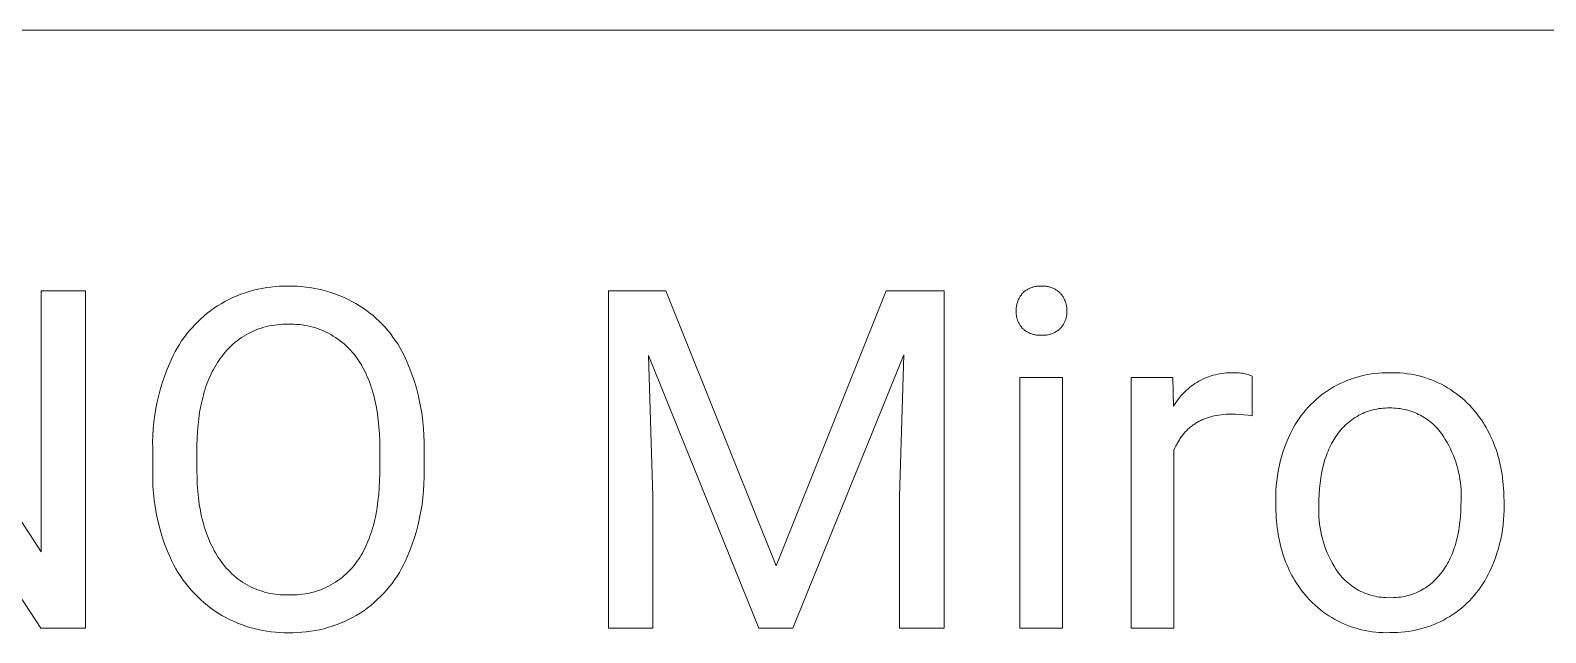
# Model space of a CAD drawing. Header units: millimetres. Extents: x 1348 to 6197, y -150 to 3238.
# Drawn here: x 4816.4 to 5022.6, y 310.2 to 392.2 of the extents above; entities that cross this region are included whole.
import ezdxf

# ---------------------------------------------------------------- set-up
doc = ezdxf.new("R2010")
doc.units = ezdxf.units.MM
doc.header["$MEASUREMENT"] = 0
doc.layers.add('Domyślny', color=7, linetype='Continuous', true_color=0x000000)

msp = doc.modelspace()

# ---------------------------------------------------------------- linework, layer by layer
at = {"layer": 'Domyślny', "color": 18, "lineweight": 15, "true_color": 0x000000}
for p, q in [((6192.9, 392.2), (4364.92, 392.2)), ((4846.16, 356.64), (4846.74, 356.8)), ((4846.74, 356.8), (4847.32, 356.94)), ((4847.32, 356.94), (4847.91, 357.06)), ((4847.91, 357.06), (4848.5, 357.17)), ((4848.5, 357.17), (4849.09, 357.25)), ((4849.09, 357.25), (4849.68, 357.31)), ((4849.68, 357.31), (4850.28, 357.35)), ((4850.28, 357.35), (4850.88, 357.37)), ((4850.88, 357.37), (4851.48, 357.37)), ((4851.48, 357.37), (4852.08, 357.37)), ((4852.08, 357.37), (4852.68, 357.35)), ((4852.68, 357.35), (4853.27, 357.31)), ((4853.27, 357.31), (4853.87, 357.25)), ((4853.87, 357.25), (4854.47, 357.17)), ((4854.47, 357.17), (4855.06, 357.07)), ((4855.06, 357.07), (4855.65, 356.95)), ((4855.65, 356.95), (4856.23, 356.81)), ((4856.23, 356.81), (4856.81, 356.65)), ((4951.82, 356.76), (4951.91, 356.82)), ((4951.91, 356.82), (4952.01, 356.88)), ((4952.01, 356.88), (4952.11, 356.94)), ((4952.11, 356.94), (4952.21, 357)), ((4952.21, 357), (4952.31, 357.05)), ((4952.31, 357.05), (4952.41, 357.1)), ((4952.41, 357.1), (4952.52, 357.14)), ((4952.52, 357.14), (4952.62, 357.18)), ((4952.62, 357.18), (4952.73, 357.22)), ((4952.73, 357.22), (4952.84, 357.25)), ((4952.84, 357.25), (4952.95, 357.28)), ((4952.95, 357.28), (4953.06, 357.31)), ((4953.06, 357.31), (4953.17, 357.33)), ((4953.17, 357.33), (4953.29, 357.35)), ((4953.29, 357.35), (4953.4, 357.36)), ((4953.4, 357.36), (4953.51, 357.37)), ((4953.51, 357.37), (4953.63, 357.38)), ((4953.63, 357.38), (4953.74, 357.38)), ((4953.74, 357.38), (4953.86, 357.38)), ((4953.86, 357.38), (4953.97, 357.37)), ((4953.97, 357.37), (4954.08, 357.38)), ((4954.08, 357.38), (4954.2, 357.38)), ((4954.2, 357.38), (4954.31, 357.38)), ((4954.31, 357.38), (4954.43, 357.37)), ((4954.43, 357.37), (4954.54, 357.36)), ((4954.54, 357.36), (4954.65, 357.35)), ((4954.65, 357.35), (4954.76, 357.33)), ((4954.76, 357.33), (4954.88, 357.31)), ((4954.88, 357.31), (4954.99, 357.28)), ((4954.99, 357.28), (4955.1, 357.25)), ((4955.1, 357.25), (4955.21, 357.22)), ((4955.21, 357.22), (4955.31, 357.18)), ((4955.31, 357.18), (4955.42, 357.14)), ((4955.42, 357.14), (4955.53, 357.1)), ((4955.53, 357.1), (4955.63, 357.05)), ((4955.63, 357.05), (4955.73, 357)), ((4955.73, 357), (4955.83, 356.94)), ((4955.83, 356.94), (4955.93, 356.88)), ((4955.93, 356.88), (4956.03, 356.82)), ((4956.03, 356.82), (4956.12, 356.76)), ((4794.66, 356.74), (4817.85, 321.2)), ((4817.85, 321.2), (4817.85, 356.74)), ((4817.85, 356.74), (4823.87, 356.74)), ((4823.87, 356.74), (4823.87, 310.82)), ((4841.82, 354.67), (4842.33, 354.98)), ((4842.33, 354.98), (4842.85, 355.27)), ((4842.85, 355.27), (4843.38, 355.55)), ((4843.38, 355.55), (4843.92, 355.8)), ((4843.92, 355.8), (4844.47, 356.04)), ((4844.47, 356.04), (4845.03, 356.26)), ((4845.03, 356.26), (4845.59, 356.46)), ((4845.59, 356.46), (4846.16, 356.64)), ((4856.81, 356.65), (4857.38, 356.47)), ((4857.38, 356.47), (4857.95, 356.28)), ((4857.95, 356.28), (4858.51, 356.06)), ((4858.51, 356.06), (4859.06, 355.82)), ((4859.06, 355.82), (4859.6, 355.57)), ((4859.6, 355.57), (4860.14, 355.3)), ((4860.14, 355.3), (4860.67, 355.01)), ((4860.67, 355.01), (4861.18, 354.7)), ((4895.03, 310.81), (4895.03, 356.74)), ((4895.03, 356.74), (4902.84, 356.74)), ((4902.84, 356.74), (4917.86, 319.28)), ((4917.86, 319.28), (4932.86, 356.74)), ((4932.86, 356.74), (4940.73, 356.74)), ((4940.73, 356.74), (4940.73, 310.81)), ((4950.58, 354.7), (4950.61, 354.82)), ((4950.61, 354.82), (4950.63, 354.93)), ((4950.63, 354.93), (4950.66, 355.05)), ((4950.66, 355.05), (4950.7, 355.16)), ((4950.7, 355.16), (4950.74, 355.27)), ((4950.74, 355.27), (4950.78, 355.38)), ((4950.78, 355.38), (4950.82, 355.49)), ((4950.82, 355.49), (4950.87, 355.6)), ((4950.87, 355.6), (4950.92, 355.71)), ((4950.92, 355.71), (4950.98, 355.81)), ((4950.98, 355.81), (4951.04, 355.91)), ((4951.04, 355.91), (4951.1, 356.01)), ((4951.1, 356.01), (4951.17, 356.11)), ((4951.17, 356.11), (4951.24, 356.2)), ((4951.24, 356.2), (4951.31, 356.3)), ((4951.31, 356.3), (4951.39, 356.39)), ((4951.39, 356.39), (4951.47, 356.47)), ((4951.47, 356.47), (4951.55, 356.55)), ((4951.55, 356.55), (4951.64, 356.62)), ((4951.64, 356.62), (4951.73, 356.69)), ((4951.73, 356.69), (4951.82, 356.76)), ((4956.12, 356.76), (4956.21, 356.69)), ((4956.21, 356.69), (4956.3, 356.62)), ((4956.3, 356.62), (4956.39, 356.54)), ((4956.39, 356.54), (4956.47, 356.47)), ((4956.47, 356.47), (4956.55, 356.39)), ((4956.55, 356.39), (4956.63, 356.3)), ((4956.63, 356.3), (4956.71, 356.21)), ((4956.71, 356.21), (4956.78, 356.11)), ((4956.78, 356.11), (4956.85, 356.01)), ((4956.85, 356.01), (4956.91, 355.92)), ((4956.91, 355.92), (4956.97, 355.81)), ((4956.97, 355.81), (4957.03, 355.71)), ((4957.03, 355.71), (4957.08, 355.6)), ((4957.08, 355.6), (4957.13, 355.5)), ((4957.13, 355.5), (4957.18, 355.39)), ((4957.18, 355.39), (4957.22, 355.28)), ((4957.22, 355.28), (4957.26, 355.17)), ((4957.26, 355.17), (4957.3, 355.05)), ((4957.3, 355.05), (4957.33, 354.94)), ((4957.33, 354.94), (4957.36, 354.82)), ((4957.36, 354.82), (4957.38, 354.71)), ((4839.15, 352.53), (4839.57, 352.92)), ((4839.57, 352.92), (4840, 353.3)), ((4840, 353.3), (4840.43, 353.67)), ((4840.43, 353.67), (4840.88, 354.02)), ((4840.88, 354.02), (4841.35, 354.35)), ((4841.35, 354.35), (4841.82, 354.67)), ((4861.18, 354.7), (4861.65, 354.39)), ((4861.65, 354.39), (4862.12, 354.06)), ((4862.12, 354.06), (4862.57, 353.71)), ((4862.57, 353.71), (4863.01, 353.35)), ((4863.01, 353.35), (4863.44, 352.98)), ((4863.44, 352.98), (4863.85, 352.59)), ((4950.53, 354.23), (4950.54, 354.35)), ((4950.53, 354.12), (4950.53, 354.23)), ((4950.53, 354), (4950.53, 354.12)), ((4950.53, 353.88), (4950.53, 354)), ((4950.53, 353.76), (4950.53, 353.88)), ((4950.54, 353.65), (4950.53, 353.76)), ((4950.54, 354.35), (4950.55, 354.47)), ((4950.55, 353.53), (4950.54, 353.65)), ((4950.55, 354.47), (4950.56, 354.59)), ((4950.56, 353.41), (4950.55, 353.53)), ((4950.56, 354.59), (4950.58, 354.7)), ((4950.58, 353.3), (4950.56, 353.41)), ((4950.6, 353.18), (4950.58, 353.3)), ((4950.63, 353.07), (4950.6, 353.18)), ((4950.66, 352.95), (4950.63, 353.07)), ((4950.69, 352.84), (4950.66, 352.95)), ((4950.73, 352.73), (4950.69, 352.84)), ((4950.77, 352.62), (4950.73, 352.73)), ((4957.21, 352.67), (4957.16, 352.57)), ((4957.25, 352.78), (4957.21, 352.67)), ((4957.28, 352.89), (4957.25, 352.78)), ((4957.32, 352.99), (4957.28, 352.89)), ((4957.34, 353.1), (4957.32, 352.99)), ((4957.37, 353.21), (4957.34, 353.1)), ((4957.39, 353.32), (4957.37, 353.21)), ((4957.38, 354.71), (4957.4, 354.59)), ((4957.41, 353.44), (4957.39, 353.32)), ((4957.4, 354.59), (4957.42, 354.47)), ((4957.42, 353.55), (4957.41, 353.44)), ((4957.42, 354.47), (4957.43, 354.35)), ((4957.43, 353.66), (4957.42, 353.55)), ((4957.43, 354.35), (4957.44, 354.24)), ((4957.44, 353.77), (4957.43, 353.66)), ((4957.44, 354.24), (4957.44, 354.12)), ((4957.44, 354.12), (4957.44, 354)), ((4957.44, 354), (4957.44, 353.89)), ((4957.44, 353.89), (4957.44, 353.77)), ((4837.29, 350.37), (4837.63, 350.83)), ((4837.63, 350.83), (4837.99, 351.27)), ((4837.99, 351.27), (4838.37, 351.71)), ((4838.37, 351.71), (4838.75, 352.12)), ((4838.75, 352.12), (4839.15, 352.53)), ((4845.74, 350.76), (4845.42, 350.56)), ((4846.07, 350.94), (4845.74, 350.76)), ((4846.4, 351.1), (4846.07, 350.94)), ((4846.74, 351.26), (4846.4, 351.1)), ((4847.09, 351.41), (4846.74, 351.26)), ((4847.44, 351.54), (4847.09, 351.41)), ((4847.79, 351.66), (4847.44, 351.54)), ((4848.15, 351.77), (4847.79, 351.66)), ((4848.51, 351.86), (4848.15, 351.77)), ((4848.88, 351.95), (4848.51, 351.86)), ((4849.24, 352.02), (4848.88, 351.95)), ((4849.61, 352.07), (4849.24, 352.02)), ((4849.98, 352.12), (4849.61, 352.07)), ((4850.36, 352.15), (4849.98, 352.12)), ((4850.73, 352.17), (4850.36, 352.15)), ((4851.1, 352.18), (4850.73, 352.17)), ((4851.48, 352.17), (4851.1, 352.18)), ((4851.85, 352.18), (4851.48, 352.17)), ((4852.23, 352.17), (4851.85, 352.18)), ((4852.61, 352.16), (4852.23, 352.17)), ((4852.99, 352.13), (4852.61, 352.16)), ((4853.36, 352.08), (4852.99, 352.13)), ((4853.73, 352.03), (4853.36, 352.08)), ((4854.11, 351.96), (4853.73, 352.03)), ((4854.47, 351.88), (4854.11, 351.96)), ((4854.84, 351.78), (4854.47, 351.88)), ((4855.2, 351.67), (4854.84, 351.78)), ((4855.56, 351.55), (4855.2, 351.67)), ((4855.91, 351.42), (4855.56, 351.55)), ((4856.26, 351.28), (4855.91, 351.42)), ((4856.61, 351.12), (4856.26, 351.28)), ((4856.94, 350.95), (4856.61, 351.12)), ((4857.28, 350.77), (4856.94, 350.95)), ((4857.6, 350.58), (4857.28, 350.77)), ((4863.85, 352.59), (4864.25, 352.18)), ((4864.25, 352.18), (4864.64, 351.77)), ((4864.64, 351.77), (4865.01, 351.34)), ((4865.01, 351.34), (4865.37, 350.9)), ((4865.37, 350.9), (4865.72, 350.44)), ((4950.82, 352.51), (4950.77, 352.62)), ((4950.87, 352.41), (4950.82, 352.51)), ((4950.92, 352.3), (4950.87, 352.41)), ((4950.98, 352.2), (4950.92, 352.3)), ((4951.04, 352.1), (4950.98, 352.2)), ((4951.1, 352), (4951.04, 352.1)), ((4951.17, 351.9), (4951.1, 352)), ((4951.24, 351.81), (4951.17, 351.9)), ((4951.31, 351.71), (4951.24, 351.81)), ((4951.39, 351.62), (4951.31, 351.71)), ((4951.47, 351.55), (4951.39, 351.62)), ((4951.55, 351.47), (4951.47, 351.55)), ((4951.64, 351.4), (4951.55, 351.47)), ((4951.73, 351.33), (4951.64, 351.4)), ((4951.82, 351.27), (4951.73, 351.33)), ((4951.92, 351.2), (4951.82, 351.27)), ((4952.01, 351.15), (4951.92, 351.2)), ((4952.11, 351.09), (4952.01, 351.15)), ((4952.21, 351.04), (4952.11, 351.09)), ((4952.32, 350.99), (4952.21, 351.04)), ((4952.42, 350.94), (4952.32, 350.99)), ((4952.52, 350.9), (4952.42, 350.94)), ((4952.63, 350.86), (4952.52, 350.9)), ((4952.74, 350.83), (4952.63, 350.86)), ((4952.85, 350.79), (4952.74, 350.83)), ((4952.96, 350.77), (4952.85, 350.79)), ((4953.07, 350.74), (4952.96, 350.77)), ((4953.18, 350.72), (4953.07, 350.74)), ((4953.29, 350.71), (4953.18, 350.72)), ((4953.4, 350.69), (4953.29, 350.71)), ((4953.52, 350.69), (4953.4, 350.69)), ((4953.63, 350.68), (4953.52, 350.69)), ((4953.74, 350.68), (4953.63, 350.68)), ((4953.86, 350.68), (4953.74, 350.68)), ((4953.97, 350.69), (4953.86, 350.68)), ((4954.09, 350.68), (4953.97, 350.69)), ((4954.21, 350.68), (4954.09, 350.68)), ((4954.32, 350.68), (4954.21, 350.68)), ((4954.44, 350.69), (4954.32, 350.68)), ((4954.56, 350.7), (4954.44, 350.69)), ((4954.68, 350.71), (4954.56, 350.7)), ((4954.79, 350.73), (4954.68, 350.71)), ((4954.91, 350.75), (4954.79, 350.73)), ((4955.02, 350.78), (4954.91, 350.75)), ((4955.14, 350.81), (4955.02, 350.78)), ((4955.25, 350.84), (4955.14, 350.81)), ((4955.36, 350.88), (4955.25, 350.84)), ((4955.47, 350.92), (4955.36, 350.88)), ((4955.58, 350.97), (4955.47, 350.92)), ((4955.69, 351.02), (4955.58, 350.97)), ((4955.79, 351.07), (4955.69, 351.02)), ((4955.89, 351.13), (4955.79, 351.07)), ((4956, 351.19), (4955.89, 351.13)), ((4956.09, 351.25), (4956, 351.19)), ((4956.19, 351.32), (4956.09, 351.25)), ((4956.29, 351.39), (4956.19, 351.32)), ((4956.38, 351.47), (4956.29, 351.39)), ((4956.47, 351.54), (4956.38, 351.47)), ((4956.55, 351.62), (4956.47, 351.54)), ((4956.63, 351.71), (4956.55, 351.62)), ((4956.7, 351.8), (4956.63, 351.71)), ((4956.77, 351.89), (4956.7, 351.8)), ((4956.84, 351.98), (4956.77, 351.89)), ((4956.9, 352.07), (4956.84, 351.98)), ((4956.96, 352.17), (4956.9, 352.07)), ((4957.02, 352.26), (4956.96, 352.17)), ((4957.07, 352.36), (4957.02, 352.26)), ((4957.12, 352.46), (4957.07, 352.36)), ((4957.16, 352.57), (4957.12, 352.46)), ((4836.07, 348.45), (4836.35, 348.94)), ((4836.35, 348.94), (4836.65, 349.43)), ((4836.65, 349.43), (4836.96, 349.91)), ((4836.96, 349.91), (4837.29, 350.37)), ((4843.13, 348.66), (4842.88, 348.38)), ((4843.38, 348.93), (4843.13, 348.66)), ((4843.65, 349.19), (4843.38, 348.93)), ((4843.93, 349.45), (4843.65, 349.19)), ((4844.21, 349.69), (4843.93, 349.45)), ((4844.5, 349.93), (4844.21, 349.69)), ((4844.8, 350.15), (4844.5, 349.93)), ((4845.11, 350.36), (4844.8, 350.15)), ((4845.42, 350.56), (4845.11, 350.36)), ((4857.92, 350.38), (4857.6, 350.58)), ((4858.23, 350.16), (4857.92, 350.38)), ((4858.54, 349.94), (4858.23, 350.16)), ((4858.83, 349.7), (4858.54, 349.94)), ((4859.12, 349.46), (4858.83, 349.7)), ((4859.4, 349.2), (4859.12, 349.46)), ((4859.67, 348.94), (4859.4, 349.2)), ((4859.93, 348.67), (4859.67, 348.94)), ((4860.18, 348.38), (4859.93, 348.67)), ((4865.72, 350.44), (4866.04, 349.98)), ((4866.04, 349.98), (4866.36, 349.5)), ((4866.36, 349.5), (4866.65, 349.02)), ((4866.65, 349.02), (4866.93, 348.52)), ((4834.97, 346.05), (4835.33, 346.9)), ((4835.33, 346.9), (4835.56, 347.43)), ((4835.56, 347.43), (4835.81, 347.94)), ((4835.81, 347.94), (4836.07, 348.45)), ((4841.64, 346.65), (4841.47, 346.35)), ((4841.83, 346.95), (4841.64, 346.65)), ((4842.02, 347.24), (4841.83, 346.95)), ((4842.21, 347.52), (4842.02, 347.24)), ((4842.42, 347.79), (4842.21, 347.52)), ((4842.64, 348.09), (4842.42, 347.79)), ((4842.88, 348.38), (4842.64, 348.09)), ((4860.42, 348.09), (4860.18, 348.38)), ((4860.65, 347.79), (4860.42, 348.09)), ((4860.85, 347.52), (4860.65, 347.79)), ((4861.04, 347.24), (4860.85, 347.52)), ((4861.23, 346.95), (4861.04, 347.24)), ((4861.42, 346.65), (4861.23, 346.95)), ((4861.59, 346.34), (4861.42, 346.65)), ((4866.93, 348.52), (4867.2, 348.02)), ((4867.2, 348.02), (4867.44, 347.51)), ((4867.44, 347.51), (4867.67, 346.99)), ((4867.67, 346.99), (4868.02, 346.12)), ((4915.52, 310.81), (4900.49, 347.91)), ((4900.49, 347.91), (4901.08, 328.71)), ((4935.24, 348), (4920.16, 310.81)), ((4934.67, 328.71), (4935.24, 348)), ((4817.78, 310.82), (4794.66, 346.2)), ((4834.35, 344.31), (4834.65, 345.18)), ((4834.65, 345.18), (4834.97, 346.05)), ((4840.67, 344.74), (4840.53, 344.4)), ((4840.82, 345.08), (4840.67, 344.74)), ((4840.97, 345.41), (4840.82, 345.08)), ((4841.13, 345.73), (4840.97, 345.41)), ((4841.3, 346.04), (4841.13, 345.73)), ((4841.47, 346.35), (4841.3, 346.04)), ((4861.76, 346.03), (4861.59, 346.34)), ((4861.92, 345.71), (4861.76, 346.03)), ((4862.08, 345.38), (4861.92, 345.71)), ((4862.23, 345.04), (4862.08, 345.38)), ((4862.37, 344.7), (4862.23, 345.04)), ((4862.51, 344.35), (4862.37, 344.7)), ((4868.02, 346.12), (4868.35, 345.25)), ((4868.35, 345.25), (4868.64, 344.37)), ((4951.01, 310.82), (4951.01, 344.94)), ((4951.01, 344.94), (4956.84, 344.94)), ((4956.84, 344.94), (4956.84, 310.82)), ((4966.18, 310.82), (4966.18, 344.94)), ((4966.18, 344.94), (4971.85, 344.94)), ((4971.85, 344.94), (4971.95, 341)), ((4975.38, 344.41), (4975.65, 344.56)), ((4975.65, 344.56), (4975.93, 344.7)), ((4975.93, 344.7), (4976.21, 344.82)), ((4976.21, 344.82), (4976.49, 344.94)), ((4976.49, 344.94), (4976.78, 345.05)), ((4976.78, 345.05), (4977.07, 345.15)), ((4977.07, 345.15), (4977.36, 345.23)), ((4977.36, 345.23), (4977.66, 345.31)), ((4977.66, 345.31), (4977.96, 345.38)), ((4977.96, 345.38), (4978.26, 345.44)), ((4978.26, 345.44), (4978.56, 345.49)), ((4978.56, 345.49), (4978.86, 345.52)), ((4978.86, 345.52), (4979.17, 345.55)), ((4979.17, 345.55), (4979.47, 345.57)), ((4979.47, 345.57), (4979.78, 345.57)), ((4979.78, 345.57), (4980.09, 345.57)), ((4980.09, 345.57), (4980.29, 345.58)), ((4980.29, 345.58), (4980.49, 345.58)), ((4980.49, 345.58), (4980.7, 345.57)), ((4980.7, 345.57), (4980.9, 345.56)), ((4980.9, 345.56), (4981.1, 345.54)), ((4981.1, 345.54), (4981.3, 345.51)), ((4981.3, 345.51), (4981.5, 345.48)), ((4981.5, 345.48), (4981.7, 345.44)), ((4981.7, 345.44), (4981.9, 345.39)), ((4981.9, 345.39), (4982.1, 345.33)), ((4982.1, 345.33), (4982.29, 345.27)), ((4982.29, 345.27), (4982.48, 345.21)), ((4982.48, 345.21), (4982.67, 345.13)), ((4982.67, 345.13), (4982.67, 339.71)), ((4995.07, 344.31), (4995.52, 344.5)), ((4995.52, 344.5), (4995.99, 344.68)), ((4995.99, 344.68), (4996.46, 344.84)), ((4996.46, 344.84), (4996.93, 344.99)), ((4996.93, 344.99), (4997.41, 345.12)), ((4997.41, 345.12), (4997.9, 345.23)), ((4997.9, 345.23), (4998.38, 345.33)), ((4998.38, 345.33), (4998.87, 345.41)), ((4998.87, 345.41), (4999.36, 345.48)), ((4999.36, 345.48), (4999.86, 345.52)), ((4999.86, 345.52), (5000.35, 345.56)), ((5000.35, 345.56), (5000.85, 345.57)), ((5000.85, 345.57), (5001.35, 345.57)), ((5001.35, 345.57), (5001.83, 345.58)), ((5001.83, 345.58), (5002.32, 345.57)), ((5002.32, 345.57), (5002.81, 345.55)), ((5002.81, 345.55), (5003.29, 345.51)), ((5003.29, 345.51), (5003.78, 345.45)), ((5003.78, 345.45), (5004.26, 345.38)), ((5004.26, 345.38), (5004.73, 345.29)), ((5004.73, 345.29), (5005.21, 345.19)), ((5005.21, 345.19), (5005.68, 345.06)), ((5005.68, 345.06), (5006.15, 344.93)), ((5006.15, 344.93), (5006.61, 344.77)), ((5006.61, 344.77), (5007.07, 344.6)), ((5007.07, 344.6), (5007.52, 344.42)), ((5007.52, 344.42), (5007.96, 344.22)), ((4833.63, 341.63), (4833.84, 342.53)), ((4833.84, 342.53), (4834.08, 343.42)), ((4834.08, 343.42), (4834.35, 344.31)), ((4839.93, 342.59), (4839.83, 342.21)), ((4840.04, 342.96), (4839.93, 342.59)), ((4840.15, 343.33), (4840.04, 342.96)), ((4840.27, 343.7), (4840.15, 343.33)), ((4840.4, 344.05), (4840.27, 343.7)), ((4840.53, 344.4), (4840.4, 344.05)), ((4862.64, 343.99), (4862.51, 344.35)), ((4862.77, 343.63), (4862.64, 343.99)), ((4862.89, 343.25), (4862.77, 343.63)), ((4863, 342.87), (4862.89, 343.25)), ((4863.1, 342.48), (4863, 342.87)), ((4863.2, 342.09), (4863.1, 342.48)), ((4868.64, 344.37), (4868.9, 343.48)), ((4868.9, 343.48), (4869.14, 342.58)), ((4869.14, 342.58), (4869.35, 341.67)), ((4972.82, 342.26), (4973.01, 342.5)), ((4973.01, 342.5), (4973.22, 342.72)), ((4973.22, 342.72), (4973.43, 342.94)), ((4973.43, 342.94), (4973.65, 343.15)), ((4973.65, 343.15), (4973.88, 343.36)), ((4973.88, 343.36), (4974.12, 343.56)), ((4974.12, 343.56), (4974.36, 343.74)), ((4974.36, 343.74), (4974.61, 343.92)), ((4974.61, 343.92), (4974.86, 344.1)), ((4974.86, 344.1), (4975.12, 344.26)), ((4975.12, 344.26), (4975.38, 344.41)), ((4991.71, 342.24), (4992.1, 342.55)), ((4992.1, 342.55), (4992.49, 342.84)), ((4992.49, 342.84), (4992.89, 343.12)), ((4992.89, 343.12), (4993.31, 343.39)), ((4993.31, 343.39), (4993.73, 343.64)), ((4993.73, 343.64), (4994.17, 343.88)), ((4994.17, 343.88), (4994.61, 344.1)), ((4994.61, 344.1), (4995.07, 344.31)), ((5007.96, 344.22), (5008.4, 344.01)), ((5008.4, 344.01), (5008.83, 343.78)), ((5008.83, 343.78), (5009.25, 343.53)), ((5009.25, 343.53), (5009.66, 343.28)), ((5009.66, 343.28), (5010.07, 343)), ((5010.07, 343), (5010.46, 342.72)), ((5010.46, 342.72), (5010.84, 342.42)), ((5010.84, 342.42), (5011.22, 342.11)), ((4833.3, 339.81), (4833.45, 340.72)), ((4833.45, 340.72), (4833.63, 341.63)), ((4839.56, 341.02), (4839.41, 340.19)), ((4839.64, 341.42), (4839.56, 341.02)), ((4839.73, 341.82), (4839.64, 341.42)), ((4839.83, 342.21), (4839.73, 341.82)), ((4863.3, 341.68), (4863.2, 342.09)), ((4863.38, 341.27), (4863.3, 341.68)), ((4863.46, 340.86), (4863.38, 341.27)), ((4863.61, 340), (4863.46, 340.86)), ((4869.35, 341.67), (4869.52, 340.75)), ((4869.52, 340.75), (4869.67, 339.84)), ((4971.95, 341), (4972.1, 341.26)), ((4972.1, 341.26), (4972.27, 341.52)), ((4972.27, 341.52), (4972.44, 341.77)), ((4972.44, 341.77), (4972.63, 342.02)), ((4972.63, 342.02), (4972.82, 342.26)), ((4989.64, 340.14), (4989.96, 340.52)), ((4989.96, 340.52), (4990.28, 340.88)), ((4990.28, 340.88), (4990.62, 341.24)), ((4990.62, 341.24), (4990.98, 341.59)), ((4990.98, 341.59), (4991.34, 341.92)), ((4991.34, 341.92), (4991.71, 342.24)), ((4998.5, 340.35), (4998.23, 340.26)), ((4998.78, 340.44), (4998.5, 340.35)), ((4999.06, 340.52), (4998.78, 340.44)), ((4999.34, 340.58), (4999.06, 340.52)), ((4999.62, 340.64), (4999.34, 340.58)), ((4999.91, 340.69), (4999.62, 340.64)), ((5000.19, 340.73), (4999.91, 340.69)), ((5000.48, 340.75), (5000.19, 340.73)), ((5000.77, 340.77), (5000.48, 340.75)), ((5001.06, 340.78), (5000.77, 340.77)), ((5001.35, 340.78), (5001.06, 340.78)), ((5001.64, 340.78), (5001.35, 340.78)), ((5001.93, 340.77), (5001.64, 340.78)), ((5002.22, 340.76), (5001.93, 340.77)), ((5002.52, 340.73), (5002.22, 340.76)), ((5002.81, 340.69), (5002.52, 340.73)), ((5003.1, 340.64), (5002.81, 340.69)), ((5003.38, 340.59), (5003.1, 340.64)), ((5003.67, 340.52), (5003.38, 340.59)), ((5003.95, 340.44), (5003.67, 340.52)), ((5004.23, 340.36), (5003.95, 340.44)), ((5004.5, 340.26), (5004.23, 340.36)), ((5011.22, 342.11), (5011.58, 341.79)), ((5011.58, 341.79), (5011.93, 341.45)), ((5011.93, 341.45), (5012.27, 341.1)), ((5012.27, 341.1), (5012.6, 340.74)), ((5012.6, 340.74), (5012.87, 340.44)), ((5012.87, 340.44), (5013.13, 340.13)), ((4833.1, 337.97), (4833.19, 338.89)), ((4833.19, 338.89), (4833.3, 339.81)), ((4839.19, 338.46), (4839.12, 337.56)), ((4839.29, 339.34), (4839.19, 338.46)), ((4839.41, 340.19), (4839.29, 339.34)), ((4863.72, 339.11), (4863.61, 340)), ((4863.81, 338.19), (4863.72, 339.11)), ((4869.67, 339.84), (4869.79, 338.91)), ((4869.79, 338.91), (4869.87, 337.99)), ((4974.39, 338.3), (4974.28, 338.21)), ((4974.51, 338.39), (4974.39, 338.3)), ((4974.62, 338.47), (4974.51, 338.39)), ((4974.74, 338.55), (4974.62, 338.47)), ((4974.86, 338.63), (4974.74, 338.55)), ((4974.98, 338.71), (4974.86, 338.63)), ((4975.1, 338.79), (4974.98, 338.71)), ((4975.23, 338.86), (4975.1, 338.79)), ((4975.35, 338.93), (4975.23, 338.86)), ((4975.48, 339), (4975.35, 338.93)), ((4975.61, 339.06), (4975.48, 339)), ((4975.74, 339.13), (4975.61, 339.06)), ((4975.87, 339.19), (4975.74, 339.13)), ((4976.01, 339.25), (4975.87, 339.19)), ((4976.15, 339.3), (4976.01, 339.25)), ((4976.29, 339.36), (4976.15, 339.3)), ((4976.43, 339.41), (4976.29, 339.36)), ((4976.57, 339.46), (4976.43, 339.41)), ((4976.71, 339.5), (4976.57, 339.46)), ((4976.86, 339.55), (4976.71, 339.5)), ((4977.01, 339.59), (4976.86, 339.55)), ((4977.16, 339.63), (4977.01, 339.59)), ((4977.31, 339.67), (4977.16, 339.63)), ((4977.46, 339.7), (4977.31, 339.67)), ((4977.77, 339.76), (4977.46, 339.7)), ((4978.09, 339.82), (4977.77, 339.76)), ((4978.42, 339.86), (4978.09, 339.82)), ((4978.75, 339.89), (4978.42, 339.86)), ((4979.09, 339.92), (4978.75, 339.89)), ((4979.44, 339.93), (4979.09, 339.92)), ((4979.8, 339.94), (4979.44, 339.93)), ((4980.37, 339.93), (4979.8, 339.94)), ((4980.95, 339.9), (4980.37, 339.93)), ((4981.53, 339.86), (4980.95, 339.9)), ((4982.1, 339.79), (4981.53, 339.86)), ((4982.67, 339.71), (4982.1, 339.79)), ((4988.27, 338.1), (4988.51, 338.52)), ((4988.51, 338.52), (4988.78, 338.94)), ((4988.78, 338.94), (4989.05, 339.35)), ((4989.05, 339.35), (4989.34, 339.75)), ((4989.34, 339.75), (4989.64, 340.14)), ((4995.32, 338.43), (4995.11, 338.22)), ((4995.53, 338.62), (4995.32, 338.43)), ((4995.75, 338.81), (4995.53, 338.62)), ((4995.97, 338.99), (4995.75, 338.81)), ((4996.2, 339.17), (4995.97, 338.99)), ((4996.44, 339.34), (4996.2, 339.17)), ((4996.68, 339.49), (4996.44, 339.34)), ((4996.93, 339.64), (4996.68, 339.49)), ((4997.18, 339.78), (4996.93, 339.64)), ((4997.44, 339.92), (4997.18, 339.78)), ((4997.7, 340.04), (4997.44, 339.92)), ((4997.96, 340.15), (4997.7, 340.04)), ((4998.23, 340.26), (4997.96, 340.15)), ((5004.78, 340.15), (5004.5, 340.26)), ((5005.05, 340.04), (5004.78, 340.15)), ((5005.31, 339.91), (5005.05, 340.04)), ((5005.57, 339.78), (5005.31, 339.91)), ((5005.83, 339.63), (5005.57, 339.78)), ((5006.08, 339.48), (5005.83, 339.63)), ((5006.32, 339.32), (5006.08, 339.48)), ((5006.56, 339.15), (5006.32, 339.32)), ((5006.79, 338.97), (5006.56, 339.15)), ((5007.02, 338.79), (5006.79, 338.97)), ((5007.24, 338.6), (5007.02, 338.79)), ((5007.45, 338.4), (5007.24, 338.6)), ((5007.66, 338.19), (5007.45, 338.4)), ((5013.13, 340.13), (5013.37, 339.81)), ((5013.37, 339.81), (5013.61, 339.49)), ((5013.61, 339.49), (5013.85, 339.16)), ((5013.85, 339.16), (5014.07, 338.82)), ((5014.07, 338.82), (5014.28, 338.48)), ((5014.28, 338.48), (5014.49, 338.13)), ((4833.01, 336.12), (4833.04, 337.05)), ((4833.04, 337.05), (4833.1, 337.97)), ((4839.07, 336.62), (4839.04, 335.67)), ((4839.12, 337.56), (4839.07, 336.62)), ((4863.88, 337.24), (4863.81, 338.19)), ((4863.91, 336.27), (4863.88, 337.24)), ((4863.93, 335.26), (4863.91, 336.27)), ((4869.87, 337.99), (4869.93, 337.06)), ((4869.93, 337.06), (4869.95, 336.13)), ((4972.58, 336.19), (4972.5, 336.05)), ((4972.66, 336.32), (4972.58, 336.19)), ((4972.74, 336.45), (4972.66, 336.32)), ((4972.82, 336.58), (4972.74, 336.45)), ((4972.91, 336.7), (4972.82, 336.58)), ((4972.99, 336.83), (4972.91, 336.7)), ((4973.08, 336.95), (4972.99, 336.83)), ((4973.17, 337.07), (4973.08, 336.95)), ((4973.26, 337.18), (4973.17, 337.07)), ((4973.36, 337.3), (4973.26, 337.18)), ((4973.45, 337.41), (4973.36, 337.3)), ((4973.55, 337.52), (4973.45, 337.41)), ((4973.65, 337.62), (4973.55, 337.52)), ((4973.75, 337.73), (4973.65, 337.62)), ((4973.85, 337.83), (4973.75, 337.73)), ((4973.96, 337.93), (4973.85, 337.83)), ((4974.06, 338.02), (4973.96, 337.93)), ((4974.17, 338.12), (4974.06, 338.02)), ((4974.28, 338.21), (4974.17, 338.12)), ((4987.28, 336), (4987.54, 336.62)), ((4987.54, 336.62), (4987.82, 337.22)), ((4987.82, 337.22), (4988.03, 337.67)), ((4988.03, 337.67), (4988.27, 338.1)), ((4993.61, 336.2), (4993.47, 335.95)), ((4993.75, 336.44), (4993.61, 336.2)), ((4993.9, 336.67), (4993.75, 336.44)), ((4994.05, 336.9), (4993.9, 336.67)), ((4994.21, 337.12), (4994.05, 336.9)), ((4994.37, 337.34), (4994.21, 337.12)), ((4994.55, 337.57), (4994.37, 337.34)), ((4994.73, 337.79), (4994.55, 337.57)), ((4994.92, 338.01), (4994.73, 337.79)), ((4995.11, 338.22), (4994.92, 338.01)), ((5007.86, 337.97), (5007.66, 338.19)), ((5008.05, 337.75), (5007.86, 337.97)), ((5008.23, 337.52), (5008.05, 337.75)), ((5008.4, 337.29), (5008.23, 337.52)), ((5008.68, 336.89), (5008.4, 337.29)), ((5008.94, 336.48), (5008.68, 336.89)), ((5009.19, 336.07), (5008.94, 336.48)), ((5014.49, 338.13), (5014.69, 337.78)), ((5014.69, 337.78), (5014.88, 337.42)), ((5014.88, 337.42), (5015.06, 337.05)), ((5015.06, 337.05), (5015.24, 336.68)), ((5015.24, 336.68), (5015.4, 336.3)), ((5015.4, 336.3), (5015.56, 335.91)), ((4833.02, 335.2), (4833.01, 336.12)), ((4833.02, 331.89), (4833.02, 335.2)), ((4839.04, 335.67), (4839.04, 332.29)), ((4863.93, 331.85), (4863.93, 335.26)), ((4869.95, 336.13), (4869.95, 335.2)), ((4869.95, 335.2), (4869.95, 332.29)), ((4972.14, 335.34), (4972.01, 335.04)), ((4972.01, 335.04), (4972.01, 310.82)), ((4972.28, 335.63), (4972.14, 335.34)), ((4972.43, 335.92), (4972.28, 335.63)), ((4972.5, 336.05), (4972.43, 335.92)), ((4986.47, 333.47), (4986.64, 334.11)), ((4986.64, 334.11), (4986.83, 334.75)), ((4986.83, 334.75), (4987.05, 335.38)), ((4987.05, 335.38), (4987.28, 336)), ((4992.76, 334.35), (4992.66, 334.07)), ((4992.87, 334.63), (4992.76, 334.35)), ((4992.98, 334.91), (4992.87, 334.63)), ((4993.09, 335.18), (4992.98, 334.91)), ((4993.22, 335.44), (4993.09, 335.18)), ((4993.34, 335.7), (4993.22, 335.44)), ((4993.47, 335.95), (4993.34, 335.7)), ((5009.42, 335.65), (5009.19, 336.07)), ((5009.64, 335.22), (5009.42, 335.65)), ((5009.84, 334.78), (5009.64, 335.22)), ((5010.03, 334.33), (5009.84, 334.78)), ((5010.21, 333.88), (5010.03, 334.33)), ((5015.56, 335.91), (5015.7, 335.52)), ((5015.7, 335.52), (5015.84, 335.12)), ((5015.84, 335.12), (5015.98, 334.72)), ((5015.98, 334.72), (5016.1, 334.31)), ((5016.1, 334.31), (5016.21, 333.89)), ((4839.04, 332.29), (4839.06, 331.31)), ((4869.95, 332.29), (4869.96, 331.36)), ((4986.08, 331.51), (4986.19, 332.17)), ((4986.19, 332.17), (4986.32, 332.82)), ((4986.32, 332.82), (4986.47, 333.47)), ((4992.16, 332.22), (4992.1, 331.89)), ((4992.23, 332.54), (4992.16, 332.22)), ((4992.31, 332.86), (4992.23, 332.54)), ((4992.39, 333.17), (4992.31, 332.86)), ((4992.47, 333.47), (4992.39, 333.17)), ((4992.56, 333.77), (4992.47, 333.47)), ((4992.66, 334.07), (4992.56, 333.77)), ((5010.36, 333.43), (5010.21, 333.88)), ((5010.51, 332.97), (5010.36, 333.43)), ((5010.64, 332.5), (5010.51, 332.97)), ((5010.75, 332.03), (5010.64, 332.5)), ((5016.21, 333.89), (5016.32, 333.47)), ((5016.32, 333.47), (5016.42, 333.04)), ((5016.42, 333.04), (5016.51, 332.61)), ((5016.51, 332.61), (5016.59, 332.16)), ((5016.59, 332.16), (5016.66, 331.72)), ((4833.02, 330.98), (4833.02, 331.89)), ((4833.06, 330.08), (4833.02, 330.98)), ((4833.12, 329.17), (4833.06, 330.08)), ((4839.06, 331.31), (4839.09, 330.36)), ((4839.09, 330.36), (4839.16, 329.44)), ((4863.85, 329.92), (4863.9, 330.87)), ((4863.9, 330.87), (4863.93, 331.85)), ((4869.93, 330.43), (4869.87, 329.5)), ((4869.96, 331.36), (4869.93, 330.43)), ((4985.88, 329.53), (4985.93, 330.19)), ((4985.93, 330.19), (4985.99, 330.85)), ((4985.99, 330.85), (4986.08, 331.51)), ((4991.89, 330.52), (4991.82, 329.8)), ((4991.98, 331.22), (4991.89, 330.52)), ((4992.04, 331.56), (4991.98, 331.22)), ((4992.1, 331.89), (4992.04, 331.56)), ((5010.85, 331.56), (5010.75, 332.03)), ((5010.93, 331.08), (5010.85, 331.56)), ((5011, 330.61), (5010.93, 331.08)), ((5011.05, 330.13), (5011, 330.61)), ((5011.08, 329.64), (5011.05, 330.13)), ((5016.66, 331.72), (5016.72, 331.26)), ((5016.72, 331.26), (5016.78, 330.8)), ((5016.78, 330.8), (5016.82, 330.33)), ((5016.82, 330.33), (5016.86, 329.86)), ((4833.21, 328.27), (4833.12, 329.17)), ((4833.34, 327.38), (4833.21, 328.27)), ((4839.16, 329.44), (4839.25, 328.54)), ((4839.25, 328.54), (4839.36, 327.68)), ((4863.56, 327.23), (4863.68, 328.1)), ((4863.68, 328.1), (4863.78, 328.99)), ((4863.78, 328.99), (4863.85, 329.92)), ((4869.79, 328.58), (4869.67, 327.66)), ((4869.87, 329.5), (4869.79, 328.58)), ((4901.08, 328.71), (4901.08, 310.81)), ((4934.67, 310.81), (4934.67, 328.71)), ((4985.86, 328.86), (4985.88, 329.53)), ((4985.86, 328.2), (4985.86, 328.86)), ((4985.86, 327.79), (4985.86, 328.2)), ((4991.73, 328.29), (4991.72, 327.5)), ((4991.77, 329.06), (4991.73, 328.29)), ((4991.82, 329.8), (4991.77, 329.06)), ((5011.07, 327.42), (5011.08, 328.2)), ((5011.1, 329.16), (5011.08, 329.64)), ((5011.08, 328.2), (5011.1, 328.68)), ((5011.1, 328.68), (5011.1, 329.16)), ((5016.86, 329.86), (5016.89, 329.38)), ((5016.89, 329.38), (5016.91, 328.9)), ((5016.91, 328.9), (5016.93, 327.91)), ((4833.49, 326.49), (4833.34, 327.38)), ((4833.67, 325.6), (4833.49, 326.49)), ((4839.36, 327.68), (4839.43, 327.25)), ((4839.43, 327.25), (4839.51, 326.83)), ((4839.51, 326.83), (4839.59, 326.42)), ((4839.59, 326.42), (4839.67, 326.02)), ((4839.67, 326.02), (4839.77, 325.62)), ((4863.25, 325.58), (4863.33, 325.98)), ((4863.33, 325.98), (4863.42, 326.39)), ((4863.42, 326.39), (4863.56, 327.23)), ((4869.53, 326.74), (4869.35, 325.83)), ((4869.67, 327.66), (4869.53, 326.74)), ((4985.88, 326.81), (4985.86, 327.79)), ((4985.9, 326.33), (4985.88, 326.81)), ((4985.93, 325.85), (4985.9, 326.33)), ((4991.72, 327.5), (4991.71, 327)), ((4991.71, 327), (4991.71, 326.49)), ((4991.71, 326.49), (4991.73, 325.98)), ((4991.73, 325.98), (4991.76, 325.47)), ((5010.92, 325.24), (5010.99, 325.94)), ((5010.99, 325.94), (5011.04, 326.67)), ((5011.04, 326.67), (5011.07, 327.42)), ((5016.91, 326.18), (5016.87, 325.53)), ((5016.93, 326.84), (5016.91, 326.18)), ((5016.93, 327.91), (5016.93, 327.5)), ((5016.93, 327.5), (5016.93, 326.84)), ((4833.88, 324.72), (4833.67, 325.6)), ((4834.13, 323.85), (4833.88, 324.72)), ((4834.4, 322.98), (4834.13, 323.85)), ((4839.77, 325.62), (4839.87, 325.23)), ((4839.87, 325.23), (4839.97, 324.84)), ((4839.97, 324.84), (4840.09, 324.46)), ((4840.09, 324.46), (4840.21, 324.09)), ((4840.21, 324.09), (4840.33, 323.73)), ((4862.72, 323.68), (4862.83, 324.05)), ((4862.83, 324.05), (4862.95, 324.42)), ((4862.95, 324.42), (4863.05, 324.8)), ((4863.05, 324.8), (4863.15, 325.19)), ((4863.15, 325.19), (4863.25, 325.58)), ((4868.91, 324.02), (4868.64, 323.13)), ((4869.14, 324.92), (4868.91, 324.02)), ((4869.35, 325.83), (4869.14, 324.92)), ((4985.97, 325.38), (4985.93, 325.85)), ((4986.01, 324.92), (4985.97, 325.38)), ((4986.07, 324.46), (4986.01, 324.92)), ((4986.13, 324.01), (4986.07, 324.46)), ((4986.2, 323.56), (4986.13, 324.01)), ((4991.76, 325.47), (4991.82, 324.97)), ((4991.82, 324.97), (4991.89, 324.47)), ((4991.89, 324.47), (4991.98, 323.97)), ((4991.98, 323.97), (4992.08, 323.47)), ((5010.65, 323.56), (5010.72, 323.89)), ((5010.72, 323.89), (5010.78, 324.21)), ((5010.78, 324.21), (5010.83, 324.55)), ((5010.83, 324.55), (5010.92, 325.24)), ((5016.71, 324.22), (5016.61, 323.56)), ((5016.8, 324.87), (5016.71, 324.22)), ((5016.87, 325.53), (5016.8, 324.87)), ((4834.69, 322.13), (4834.4, 322.98)), ((4835.02, 321.29), (4834.69, 322.13)), ((4840.33, 323.73), (4840.47, 323.37)), ((4840.47, 323.37), (4840.6, 323.01)), ((4840.6, 323.01), (4840.75, 322.67)), ((4840.75, 322.67), (4840.9, 322.33)), ((4840.9, 322.33), (4841.06, 322)), ((4841.06, 322), (4841.23, 321.67)), ((4861.88, 321.64), (4862.03, 321.97)), ((4862.03, 321.97), (4862.18, 322.29)), ((4862.18, 322.29), (4862.32, 322.63)), ((4862.32, 322.63), (4862.46, 322.97)), ((4862.46, 322.97), (4862.59, 323.32)), ((4862.59, 323.32), (4862.72, 323.68)), ((4868.35, 322.25), (4868.02, 321.38)), ((4868.64, 323.13), (4868.35, 322.25)), ((4986.28, 323.12), (4986.2, 323.56)), ((4986.37, 322.69), (4986.28, 323.12)), ((4986.46, 322.26), (4986.37, 322.69)), ((4986.57, 321.84), (4986.46, 322.26)), ((4986.68, 321.43), (4986.57, 321.84)), ((4992.08, 323.47), (4992.21, 322.98)), ((4992.21, 322.98), (4992.35, 322.49)), ((4992.35, 322.49), (4992.5, 322)), ((4992.5, 322), (4992.68, 321.53)), ((5010.06, 321.44), (5010.16, 321.73)), ((5010.16, 321.73), (5010.26, 322.02)), ((5010.26, 322.02), (5010.35, 322.32)), ((5010.35, 322.32), (5010.43, 322.62)), ((5010.43, 322.62), (5010.51, 322.93)), ((5010.51, 322.93), (5010.58, 323.24)), ((5010.58, 323.24), (5010.65, 323.56)), ((5016.33, 322.28), (5016.16, 321.64)), ((5016.48, 322.92), (5016.33, 322.28)), ((5016.61, 323.56), (5016.48, 322.92)), ((4835.38, 320.45), (4835.02, 321.29)), ((4835.63, 319.91), (4835.38, 320.45)), ((4835.9, 319.38), (4835.63, 319.91)), ((4841.23, 321.67), (4841.4, 321.35)), ((4841.4, 321.35), (4841.58, 321.04)), ((4841.58, 321.04), (4841.76, 320.74)), ((4841.76, 320.74), (4841.95, 320.44)), ((4841.95, 320.44), (4842.15, 320.14)), ((4842.15, 320.14), (4842.35, 319.86)), ((4842.35, 319.86), (4842.57, 319.56)), ((4860.62, 319.6), (4860.81, 319.87)), ((4860.81, 319.87), (4861.01, 320.15)), ((4861.01, 320.15), (4861.19, 320.43)), ((4861.19, 320.43), (4861.37, 320.72)), ((4861.37, 320.72), (4861.55, 321.02)), ((4861.55, 321.02), (4861.71, 321.33)), ((4861.71, 321.33), (4861.88, 321.64)), ((4867.43, 319.97), (4867.17, 319.43)), ((4867.67, 320.52), (4867.43, 319.97)), ((4868.02, 321.38), (4867.67, 320.52)), ((4986.8, 321.02), (4986.68, 321.43)), ((4986.93, 320.62), (4986.8, 321.02)), ((4987.07, 320.22), (4986.93, 320.62)), ((4987.21, 319.83), (4987.07, 320.22)), ((4987.37, 319.45), (4987.21, 319.83)), ((4992.68, 321.53), (4992.87, 321.06)), ((4992.87, 321.06), (4993.07, 320.59)), ((4993.07, 320.59), (4993.3, 320.14)), ((4993.3, 320.14), (4993.53, 319.69)), ((4993.53, 319.69), (4993.79, 319.25)), ((5009.22, 319.59), (5009.36, 319.84)), ((5009.36, 319.84), (5009.49, 320.09)), ((5009.49, 320.09), (5009.61, 320.35)), ((5009.61, 320.35), (5009.73, 320.62)), ((5009.73, 320.62), (5009.85, 320.89)), ((5009.85, 320.89), (5009.96, 321.16)), ((5009.96, 321.16), (5010.06, 321.44)), ((5015.52, 319.77), (5015.27, 319.16)), ((5015.75, 320.38), (5015.52, 319.77)), ((5015.96, 321.01), (5015.75, 320.38)), ((5016.16, 321.64), (5015.96, 321.01)), ((4836.19, 318.86), (4835.9, 319.38)), ((4836.5, 318.34), (4836.19, 318.86)), ((4836.83, 317.84), (4836.5, 318.34)), ((4837.17, 317.35), (4836.83, 317.84)), ((4842.57, 319.56), (4842.8, 319.27)), ((4842.8, 319.27), (4843.03, 318.99)), ((4843.03, 318.99), (4843.28, 318.72)), ((4843.28, 318.72), (4843.54, 318.45)), ((4843.54, 318.45), (4843.8, 318.2)), ((4843.8, 318.2), (4844.08, 317.95)), ((4844.08, 317.95), (4844.36, 317.72)), ((4844.36, 317.72), (4844.65, 317.49)), ((4858.51, 317.49), (4858.81, 317.72)), ((4858.81, 317.72), (4859.09, 317.96)), ((4859.09, 317.96), (4859.37, 318.21)), ((4859.37, 318.21), (4859.64, 318.47)), ((4859.64, 318.47), (4859.9, 318.74)), ((4859.9, 318.74), (4860.15, 319.02)), ((4860.15, 319.02), (4860.39, 319.3)), ((4860.39, 319.3), (4860.62, 319.6)), ((4866.27, 317.88), (4865.94, 317.38)), ((4866.59, 318.39), (4866.27, 317.88)), ((4866.89, 318.91), (4866.59, 318.39)), ((4867.17, 319.43), (4866.89, 318.91)), ((4987.53, 319.07), (4987.37, 319.45)), ((4987.7, 318.7), (4987.53, 319.07)), ((4987.88, 318.34), (4987.7, 318.7)), ((4988.07, 317.98), (4987.88, 318.34)), ((4988.27, 317.62), (4988.07, 317.98)), ((4988.47, 317.28), (4988.27, 317.62)), ((4993.79, 319.25), (4994.06, 318.82)), ((4994.06, 318.82), (4994.34, 318.4)), ((4994.34, 318.4), (4994.52, 318.16)), ((4994.52, 318.16), (4994.7, 317.94)), ((4994.7, 317.94), (4994.89, 317.72)), ((4994.89, 317.72), (4995.1, 317.51)), ((5007.75, 317.56), (5007.94, 317.77)), ((5007.94, 317.77), (5008.12, 317.98)), ((5008.12, 317.98), (5008.3, 318.2)), ((5008.3, 318.2), (5008.47, 318.43)), ((5008.47, 318.43), (5008.63, 318.65)), ((5008.63, 318.65), (5008.79, 318.88)), ((5008.79, 318.88), (5008.94, 319.11)), ((5008.94, 319.11), (5009.08, 319.35)), ((5009.08, 319.35), (5009.22, 319.59)), ((5014.55, 317.68), (5014.31, 317.25)), ((5014.78, 318.11), (5014.55, 317.68)), ((5014.99, 318.56), (5014.78, 318.11)), ((5015.27, 319.16), (5014.99, 318.56)), ((4837.53, 316.87), (4837.17, 317.35)), ((4837.9, 316.41), (4837.53, 316.87)), ((4838.29, 315.95), (4837.9, 316.41)), ((4838.7, 315.51), (4838.29, 315.95)), ((4844.65, 317.49), (4844.94, 317.28)), ((4844.94, 317.28), (4845.25, 317.07)), ((4845.25, 317.07), (4845.56, 316.87)), ((4845.56, 316.87), (4845.88, 316.69)), ((4845.88, 316.69), (4846.2, 316.52)), ((4846.2, 316.52), (4846.53, 316.35)), ((4846.53, 316.35), (4846.87, 316.2)), ((4846.87, 316.2), (4847.21, 316.06)), ((4847.21, 316.06), (4847.55, 315.93)), ((4847.55, 315.93), (4847.9, 315.82)), ((4847.9, 315.82), (4848.25, 315.71)), ((4848.25, 315.71), (4848.61, 315.62)), ((4848.61, 315.62), (4848.97, 315.54)), ((4848.97, 315.54), (4849.33, 315.48)), ((4854.12, 315.52), (4854.49, 315.6)), ((4854.49, 315.6), (4854.85, 315.69)), ((4854.85, 315.69), (4855.21, 315.8)), ((4855.21, 315.8), (4855.56, 315.91)), ((4855.56, 315.91), (4855.91, 316.04)), ((4855.91, 316.04), (4856.26, 316.18)), ((4856.26, 316.18), (4856.6, 316.34)), ((4856.6, 316.34), (4856.94, 316.5)), ((4856.94, 316.5), (4857.26, 316.68)), ((4857.26, 316.68), (4857.59, 316.86)), ((4857.59, 316.86), (4857.9, 317.06)), ((4857.9, 317.06), (4858.21, 317.27)), ((4858.21, 317.27), (4858.51, 317.49)), ((4864.84, 315.97), (4864.44, 315.53)), ((4865.22, 316.43), (4864.84, 315.97)), ((4865.59, 316.9), (4865.22, 316.43)), ((4865.94, 317.38), (4865.59, 316.9)), ((4988.68, 316.94), (4988.47, 317.28)), ((4988.91, 316.6), (4988.68, 316.94)), ((4989.14, 316.27), (4988.91, 316.6)), ((4989.37, 315.95), (4989.14, 316.27)), ((4989.62, 315.63), (4989.37, 315.95)), ((4989.88, 315.32), (4989.62, 315.63)), ((4995.1, 317.51), (4995.3, 317.3)), ((4995.3, 317.3), (4995.52, 317.1)), ((4995.52, 317.1), (4995.74, 316.91)), ((4995.74, 316.91), (4995.97, 316.73)), ((4995.97, 316.73), (4996.2, 316.55)), ((4996.2, 316.55), (4996.44, 316.39)), ((4996.44, 316.39), (4996.69, 316.23)), ((4996.69, 316.23), (4996.94, 316.08)), ((4996.94, 316.08), (4997.19, 315.94)), ((4997.19, 315.94), (4997.45, 315.8)), ((4997.45, 315.8), (4997.72, 315.68)), ((4997.72, 315.68), (4997.99, 315.57)), ((4997.99, 315.57), (4998.26, 315.46)), ((5004.73, 315.53), (5004.99, 315.63)), ((5004.99, 315.63), (5005.25, 315.75)), ((5005.25, 315.75), (5005.5, 315.87)), ((5005.5, 315.87), (5005.75, 316.01)), ((5005.75, 316.01), (5005.99, 316.15)), ((5005.99, 316.15), (5006.23, 316.3)), ((5006.23, 316.3), (5006.47, 316.45)), ((5006.47, 316.45), (5006.7, 316.62)), ((5006.7, 316.62), (5006.92, 316.79)), ((5006.92, 316.79), (5007.14, 316.97)), ((5007.14, 316.97), (5007.35, 317.16)), ((5007.35, 317.16), (5007.55, 317.36)), ((5007.55, 317.36), (5007.75, 317.56)), ((5013.2, 315.64), (5012.88, 315.26)), ((5013.49, 316.03), (5013.2, 315.64)), ((5013.78, 316.43), (5013.49, 316.03)), ((5014.05, 316.84), (5013.78, 316.43)), ((5014.31, 317.25), (5014.05, 316.84)), ((4839.12, 315.09), (4838.7, 315.51)), ((4839.55, 314.67), (4839.12, 315.09)), ((4840, 314.28), (4839.55, 314.67)), ((4840.46, 313.9), (4840, 314.28)), ((4840.93, 313.53), (4840.46, 313.9)), ((4841.42, 313.18), (4840.93, 313.53)), ((4849.33, 315.48), (4849.69, 315.42)), ((4849.69, 315.42), (4850.06, 315.38)), ((4850.06, 315.38), (4850.42, 315.35)), ((4850.42, 315.35), (4850.79, 315.33)), ((4850.79, 315.33), (4851.16, 315.33)), ((4851.16, 315.33), (4851.52, 315.34)), ((4851.52, 315.34), (4851.9, 315.32)), ((4851.9, 315.32), (4852.27, 315.32)), ((4852.27, 315.32), (4852.64, 315.34)), ((4852.64, 315.34), (4853.02, 315.37)), ((4853.02, 315.37), (4853.39, 315.41)), ((4853.39, 315.41), (4853.76, 315.46)), ((4853.76, 315.46), (4854.12, 315.52)), ((4862.22, 313.52), (4861.74, 313.17)), ((4862.69, 313.89), (4862.22, 313.52)), ((4863.15, 314.28), (4862.69, 313.89)), ((4863.59, 314.68), (4863.15, 314.28)), ((4864.02, 315.09), (4863.59, 314.68)), ((4864.44, 315.53), (4864.02, 315.09)), ((4990.14, 315.02), (4989.88, 315.32)), ((4990.47, 314.66), (4990.14, 315.02)), ((4990.81, 314.31), (4990.47, 314.66)), ((4991.16, 313.98), (4990.81, 314.31)), ((4991.53, 313.65), (4991.16, 313.98)), ((4991.9, 313.34), (4991.53, 313.65)), ((4998.26, 315.46), (4998.53, 315.37)), ((4998.53, 315.37), (4998.81, 315.28)), ((4998.81, 315.28), (4999.1, 315.21)), ((4999.1, 315.21), (4999.38, 315.14)), ((4999.38, 315.14), (4999.67, 315.08)), ((4999.67, 315.08), (4999.96, 315.04)), ((4999.96, 315.04), (5000.25, 315)), ((5000.25, 315), (5000.54, 314.97)), ((5000.54, 314.97), (5000.83, 314.96)), ((5000.83, 314.96), (5001.12, 314.95)), ((5001.12, 314.95), (5001.41, 314.96)), ((5001.41, 314.96), (5001.69, 314.95)), ((5001.69, 314.95), (5001.98, 314.96)), ((5001.98, 314.96), (5002.26, 314.97)), ((5002.26, 314.97), (5002.54, 315)), ((5002.54, 315), (5002.82, 315.03)), ((5002.82, 315.03), (5003.1, 315.07)), ((5003.1, 315.07), (5003.38, 315.12)), ((5003.38, 315.12), (5003.65, 315.19)), ((5003.65, 315.19), (5003.93, 315.26)), ((5003.93, 315.26), (5004.2, 315.34)), ((5004.2, 315.34), (5004.46, 315.43)), ((5004.46, 315.43), (5004.73, 315.53)), ((5011.14, 313.54), (5010.76, 313.23)), ((5011.51, 313.86), (5011.14, 313.54)), ((5011.87, 314.19), (5011.51, 313.86)), ((5012.22, 314.54), (5011.87, 314.19)), ((5012.56, 314.89), (5012.22, 314.54)), ((5012.88, 315.26), (5012.56, 314.89)), ((4841.92, 312.85), (4841.42, 313.18)), ((4842.43, 312.54), (4841.92, 312.85)), ((4842.95, 312.25), (4842.43, 312.54)), ((4843.48, 311.98), (4842.95, 312.25)), ((4844.01, 311.73), (4843.48, 311.98)), ((4844.56, 311.5), (4844.01, 311.73)), ((4845.11, 311.28), (4844.56, 311.5)), ((4858.57, 311.48), (4858.01, 311.26)), ((4859.12, 311.71), (4858.57, 311.48)), ((4859.67, 311.96), (4859.12, 311.71)), ((4860.2, 312.24), (4859.67, 311.96)), ((4860.73, 312.53), (4860.2, 312.24)), ((4861.25, 312.83), (4860.73, 312.53)), ((4861.74, 313.17), (4861.25, 312.83)), ((4992.29, 313.04), (4991.9, 313.34)), ((4992.68, 312.76), (4992.29, 313.04)), ((4993.09, 312.49), (4992.68, 312.76)), ((4993.5, 312.23), (4993.09, 312.49)), ((4993.92, 311.98), (4993.5, 312.23)), ((4994.35, 311.75), (4993.92, 311.98)), ((4994.79, 311.54), (4994.35, 311.75)), ((4995.23, 311.34), (4994.79, 311.54)), ((5007.77, 311.47), (5007.3, 311.27)), ((5008.22, 311.67), (5007.77, 311.47)), ((5008.67, 311.9), (5008.22, 311.67)), ((5009.12, 312.14), (5008.67, 311.9)), ((5009.55, 312.39), (5009.12, 312.14)), ((5009.96, 312.65), (5009.55, 312.39)), ((5010.37, 312.94), (5009.96, 312.65)), ((5010.76, 313.23), (5010.37, 312.94)), ((4823.87, 310.82), (4817.78, 310.82)), ((4845.68, 311.08), (4845.11, 311.28)), ((4846.24, 310.91), (4845.68, 311.08)), ((4846.82, 310.75), (4846.24, 310.91)), ((4847.39, 310.61), (4846.82, 310.75)), ((4847.98, 310.49), (4847.39, 310.61)), ((4848.56, 310.39), (4847.98, 310.49)), ((4849.15, 310.31), (4848.56, 310.39)), ((4849.74, 310.25), (4849.15, 310.31)), ((4850.34, 310.21), (4849.74, 310.25)), ((4850.93, 310.18), (4850.34, 310.21)), ((4851.52, 310.18), (4850.93, 310.18)), ((4852.13, 310.18), (4851.52, 310.18)), ((4852.73, 310.2), (4852.13, 310.18)), ((4853.33, 310.24), (4852.73, 310.2)), ((4853.92, 310.3), (4853.33, 310.24)), ((4854.52, 310.37), (4853.92, 310.3)), ((4855.11, 310.47), (4854.52, 310.37)), ((4855.7, 310.59), (4855.11, 310.47)), ((4856.29, 310.73), (4855.7, 310.59)), ((4856.87, 310.89), (4856.29, 310.73)), ((4857.44, 311.06), (4856.87, 310.89)), ((4858.01, 311.26), (4857.44, 311.06)), ((4901.08, 310.81), (4895.03, 310.81)), ((4920.16, 310.81), (4915.52, 310.81)), ((4940.73, 310.81), (4934.67, 310.81)), ((4956.84, 310.82), (4951.01, 310.82)), ((4972.01, 310.82), (4966.18, 310.82)), ((4995.69, 311.16), (4995.23, 311.34)), ((4996.14, 310.99), (4995.69, 311.16)), ((4996.61, 310.83), (4996.14, 310.99)), ((4997.07, 310.7), (4996.61, 310.83)), ((4997.54, 310.58), (4997.07, 310.7)), ((4998.02, 310.47), (4997.54, 310.58)), ((4998.5, 310.38), (4998.02, 310.47)), ((4998.98, 310.31), (4998.5, 310.38)), ((4999.47, 310.25), (4998.98, 310.31)), ((4999.95, 310.21), (4999.47, 310.25)), ((5000.44, 310.19), (4999.95, 310.21)), ((5000.93, 310.18), (5000.44, 310.19)), ((5001.41, 310.19), (5000.93, 310.18)), ((5001.91, 310.19), (5001.41, 310.19)), ((5002.42, 310.21), (5001.91, 310.19)), ((5002.92, 310.24), (5002.42, 310.21)), ((5003.42, 310.29), (5002.92, 310.24)), ((5003.92, 310.36), (5003.42, 310.29)), ((5004.41, 310.44), (5003.92, 310.36)), ((5004.9, 310.54), (5004.41, 310.44)), ((5005.39, 310.65), (5004.9, 310.54)), ((5005.88, 310.79), (5005.39, 310.65)), ((5006.36, 310.93), (5005.88, 310.79)), ((5006.83, 311.09), (5006.36, 310.93)), ((5007.3, 311.27), (5006.83, 311.09))]:
    msp.add_line(p, q, dxfattribs=at)

doc.saveas('drawing.dxf')
